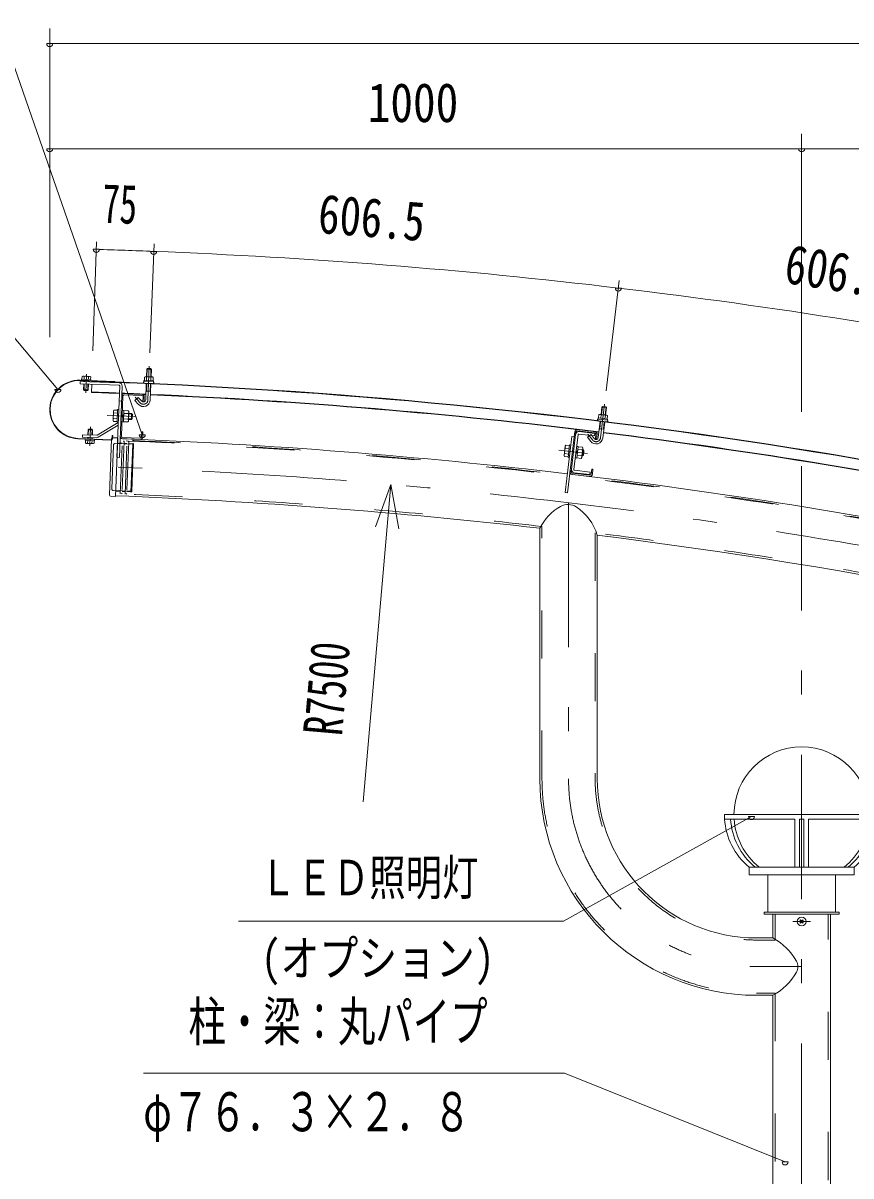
# Model space of a CAD drawing. Units: millimetres, scale not verified, with parts at other scales. Extents: x -23448 to 23452, y -10500 to 10500.
# Drawn here: x 13527 to 16279, y 4474 to 8308 of the extents above; entities that cross this region are included whole.
import ezdxf
from ezdxf.enums import TextEntityAlignment as Align

# ---------------------------------------------------------------- set-up
doc = ezdxf.new("R2010")
doc.units = ezdxf.units.MM
doc.header["$LTSCALE"] = 40
doc.linetypes.add('USER2', pattern=[10, 4, -6])
doc.linetypes.add('USER3', pattern=[24, 12, -5, 2, -5])
for name, color, linetype, lineweight in [('0-0_0', 7, 'Continuous', 18), ('0-6_2-0BOLD', 7, 'Continuous', 18), ('0-7_2-1HIDDEN', 3, 'USER2', 18), ('0-8_2-2CENTER', 3, 'USER3', 18), ('0-9_2-4THIN', 4, 'Continuous', 18), ('0-A_2-5DIM', 3, 'Continuous', 18)]:
    doc.layers.add(name, color=color, linetype=linetype, lineweight=lineweight)
doc.styles.add('ＭＳ ゴシック', font='')
doc.styles.get('ＭＳ ゴシック').set_extended_font_data('MS Gothic')

# ---------------------------------------------------------------- blocks, each defined once
blk = doc.blocks.new('ledl')
at = {"layer": '0-0_0'}
for p, q in [((14388.17, 13926.97), (14183.17, 13926.97)), ((14183.17, 13920.97), (14183.17, 13926.97)), ((14276.67, 13920.97), (14183.17, 13920.97)), ((14276.67, 13920.97), (14276.67, 13856.97)), ((14288.67, 13920.97), (14282.67, 13920.97)), ((14282.67, 13920.97), (14282.67, 13856.97)), ((14288.67, 13920.97), (14288.67, 13856.97)), ((14388.17, 13920.97), (14294.67, 13920.97)), ((14294.67, 13920.97), (14294.67, 13856.97)), ((14388.17, 13920.97), (14388.17, 13926.97)), ((14355.67, 13846.97), (14355.67, 13856.97)), ((14215.67, 13846.97), (14355.67, 13846.97)), ((14240.67, 13796.97), (14240.67, 13846.97)), ((14330.67, 13796.97), (14330.67, 13846.97)), ((14240.67, 13796.97), (14330.67, 13796.97))]:
    blk.add_line(p, q, dxfattribs=at)
blk.add_lwpolyline([(14215.67, 13846.97), (14215.67, 13856.97), (14355.67, 13856.97)], dxfattribs=at)
for start, end in [(0, 180), (183.82255, 231.05756), (308.94244, 356.17745)]:
    blk.add_arc((14285.67, 13926.97), 90, start, end, dxfattribs=at)
for centre, major_axis, start_param, end_param in [((14285.67, 13926.97), (102.47, 6.5), 3.1362923, 3.9034857), ((14293.67, 13926.97), (102.47, 6.5), 3.1362923, 3.9034857), ((14277.67, 13926.97), (-102.47, 6.5), 2.3796996, 3.146893), ((14285.67, 13926.97), (-102.47, 6.5), 2.3796996, 3.146893)]:
    blk.add_ellipse(centre, major_axis=major_axis, ratio=0.92312, start_param=start_param, end_param=end_param, dxfattribs=at)

msp = doc.modelspace()

# ---------------------------------------------------------------- linework, layer by layer
at = {"layer": '0-6_2-0BOLD'}
for p, q in [((13729.69, 7123.84), (13730.03, 7132.6)), ((13716.71, 7119.09), (13831.62, 7114.61)), ((13728.04, 7088.87), (13728.79, 7108.09)), ((13729.1, 7116.09), (13729.2, 7118.6)), ((13744.19, 7118.02), (13744.09, 7115.5)), ((13744.11, 7123.27), (13744.46, 7132.04)), ((13755.03, 7107.07), (13754.12, 7079.82)), ((13755.3, 7115.06), (13755.38, 7117.29)), ((13934.39, 7055.12), (13936.5, 7109.26)), ((13937.18, 7119.49), (13937.62, 7130.75)), ((13951.48, 7108.67), (13949.37, 7054.53)), ((13952.04, 7130.19), (13951.6, 7118.92)), ((13853.61, 6934.1), (13858.83, 7068)), ((13862.98, 7071.84), (13921.94, 7069.54)), ((13922.09, 7073.54), (13863.14, 7075.84)), ((13925.78, 7065.39), (13925.12, 7048.4)), ((13950.51, 7083.69), (13935.52, 7084.27)), ((13839.41, 6980.44), (13841.06, 7022.91)), ((13841.06, 7022.91), (13845.06, 7022.75)), ((13846.18, 7051.48), (13854.17, 7051.17)), ((15466.27, 7029.42), (15463.31, 7004.59)), ((13842.51, 6980.26), (13772.77, 6937.59)), ((13839.87, 6992.31), (13827.86, 6992.77)), ((13840.6, 7011.04), (13828.59, 7011.51)), ((13839.41, 6980.44), (13843.4, 6980.28)), ((13856.03, 6996.05), (13861.22, 7000.85)), ((13861.41, 7005.85), (13856.22, 7001.05)), ((13875.36, 6990.92), (13860.85, 6991.49)), ((13861.58, 7010.22), (13876.09, 7009.66)), ((13887.59, 7009.83), (13886.81, 6989.85)), ((15439.32, 6929.98), (15445.73, 6983.78)), ((15447.22, 6993.92), (15448.55, 7005.12)), ((15460.62, 6982), (15454.21, 6928.2)), ((15462.89, 7003.41), (15461.55, 6992.21)), ((13742.85, 6955.2), (13757.84, 6954.61)), ((13776.94, 6930.76), (13843.05, 6971.21)), ((15361.05, 6949.3), (15336.87, 6746.23)), ((15349.18, 6815.77), (15365.03, 6948.82)), ((15369.47, 6952.32), (15428.06, 6945.35)), ((15428.53, 6949.32), (15369.94, 6956.3)), ((15374.22, 6941.43), (15426.35, 6935.23)), ((15375.16, 6949.38), (15427.29, 6943.17)), ((15426.35, 6935.23), (15427.29, 6943.17)), ((15429.54, 6924.02), (15431.56, 6940.9)), ((15457.66, 6957.18), (15442.77, 6958.95)), ((13709.17, 6925.49), (13819.08, 6921.2)), ((13819.13, 6922.45), (13709.22, 6926.73)), ((13741.77, 6920.21), (13741.43, 6911.44)), ((13741.88, 6930.45), (13741.69, 6925.47)), ((13756.19, 6919.65), (13755.85, 6910.88)), ((13756.68, 6924.88), (13756.87, 6929.87)), ((13764.59, 6919.32), (13764.75, 6923.32)), ((13814.05, 6738.36), (13821.27, 6925.72)), ((13825.16, 6929.32), (13841.4, 6928.7)), ((13857.3, 6925.95), (13916.25, 6923.65)), ((13916.41, 6927.65), (13857.45, 6929.95)), ((15358.1, 6823.01), (15371.99, 6939.69)), ((15403.37, 6930.7), (15414.19, 6916.95)), ((15340.11, 6874.88), (15328.17, 6876.3)), ((15330.39, 6894.92), (15342.32, 6893.5)), ((15370.01, 6880.76), (15364.45, 6876.38)), ((15370.6, 6885.72), (15365.05, 6881.35)), ((15372.29, 6899.87), (15367.32, 6900.47)), ((15368.9, 6871.45), (15383.32, 6869.73)), ((15385.54, 6888.35), (15371.12, 6890.07)), ((15384.96, 6868.91), (15386.7, 6868.7)), ((15389.07, 6888.56), (15387.33, 6888.76)), ((15342.67, 6862.61), (15338.7, 6863.09)), ((15352.2, 6807.35), (15410.79, 6800.37)), ((15411.26, 6804.34), (15352.68, 6811.32)), ((15358.9, 6812.84), (15411.03, 6806.63)), ((15359.85, 6820.79), (15411.98, 6814.58)), ((15411.03, 6806.63), (15411.98, 6814.58)), ((15245.09, 6627.85), (15245.09, 5794.93)), ((15435.84, 5794.93), (15435.84, 6604.93)), ((16210.84, 1259.93), (16210.84, 5344.93)), ((16112.69, 5320.8), (16110.23, 5323.34)), ((16112.69, 5319.06), (16110.23, 5316.52)), ((16114.59, 5322.71), (16112.05, 5325.17)), ((16114.59, 5317.15), (16112.05, 5314.7)), ((16116.33, 5322.71), (16118.88, 5325.17)), ((16116.33, 5317.15), (16118.88, 5314.7)), ((16118.24, 5320.8), (16120.7, 5323.34)), ((16118.24, 5319.06), (16120.7, 5316.52)), ((15965.46, 5074.56), (16020.09, 5074.56)), ((16020.09, 5074.56), (16020.09, 1259.93))]:
    msp.add_line(p, q, dxfattribs=at)
for points in [[(13722.54, 7124.12), (13722.88, 7132.88), (13725.05, 7134.03), (13749.53, 7133.07), (13751.61, 7131.76), (13751.26, 7122.99)], [(13937.38, 7131.99), (13938.35, 7156.97), (13953.34, 7156.39), (13952.37, 7131.4)], [(13938.35, 7156.97), (13940.95, 7159.37), (13950.94, 7158.98), (13953.34, 7156.39)], [(13846.2, 7103.52), (13716.3, 7108.58), (13716.61, 7116.57), (13846.51, 7111.51)], [(13831.62, 7114.61), (13831.67, 7115.86), (13716.76, 7120.34)], [(13752.36, 7118.95), (13752.51, 7122.95), (13721.29, 7124.16), (13721.13, 7120.17)], [(13743.78, 7107.51), (13743.03, 7088.29), (13740.44, 7085.89), (13730.44, 7086.28), (13728.04, 7088.87), (13743.03, 7088.29)], [(13856.12, 7101.13), (13846.87, 6863.81), (13838.88, 6864.12), (13848.12, 7101.44)], [(13958.75, 7118.65), (13959.19, 7129.91), (13957.12, 7131.22), (13932.63, 7132.17), (13930.46, 7131.03), (13930.02, 7119.77)], [(13910.37, 7040.13), (13898.49, 7052.98), (13909.5, 7063.16), (13921.39, 7050.32)], [(13925.12, 7048.4), (13929.12, 7048.25), (13929.78, 7065.24)], [(13840.96, 7020.41), (13828.95, 7020.88), (13827.11, 7017.95), (13825.88, 6986.47)], [(13856.97, 7020.29), (13861.97, 7020.09), (13860.47, 6981.62), (13855.47, 6981.82)], [(13860.49, 6982.12), (13874.99, 6981.55), (13876.84, 6984.48), (13878.07, 7015.96), (13876.45, 7019.02), (13861.95, 7019.59)], [(15448.42, 7006.37), (15451.37, 7031.19), (15466.27, 7029.42), (15464.08, 7032.19), (15454.15, 7033.38), (15451.37, 7031.19)], [(13825.88, 6986.47), (13827.49, 6983.4), (13839.5, 6982.94)], [(13877.84, 7010.21), (13887.59, 7009.83), (13890.47, 7006.72), (13889.92, 6992.73), (13886.81, 6989.85), (13877.07, 6990.23)], [(15468.66, 6991.37), (15469.99, 7002.56), (15468.03, 7004.03), (15443.7, 7006.93), (15441.45, 7005.96), (15440.11, 6994.77)], [(13757.18, 6937.86), (13757.84, 6954.61), (13755.44, 6957.21), (13745.44, 6957.6), (13742.85, 6955.2), (13742.2, 6938.44)], [(13924.56, 6931.34), (13925.22, 6948.32), (13921.22, 6948.48), (13920.56, 6931.49)], [(13771.65, 6937.3), (13724.71, 6939.12), (13724.4, 6931.13), (13771.33, 6929.3)], [(13764.59, 6919.32), (13733.37, 6920.54), (13733.52, 6924.54)], [(13734.62, 6920.49), (13734.28, 6911.72), (13736.35, 6910.41), (13760.83, 6909.46), (13763, 6910.6), (13763.35, 6919.37)], [(13841.4, 6928.7), (13833.89, 6733.84), (13817.65, 6734.47)], [(13823.02, 6926.05), (13823.41, 6936.04), (13824.66, 6936), (13824.28, 6926)], [(15343.43, 6902.81), (15331.5, 6904.23), (15329.42, 6901.45), (15325.7, 6870.17), (15327.06, 6866.99), (15339, 6865.57)], [(15336.87, 6746.23), (15328.92, 6747.18), (15351.1, 6933.36), (15359.04, 6932.42)], [(15338.7, 6863.09), (15343.73, 6905.29), (15347.7, 6904.81)], [(15425.98, 6926.23), (15415.15, 6939.98), (15403.37, 6930.7)], [(15435.53, 6940.43), (15433.52, 6923.55), (15429.54, 6924.02)], [(15372.29, 6899.87), (15367.73, 6861.64), (15362.77, 6862.23)], [(15384.29, 6863.2), (15388.01, 6894.48), (15386.65, 6897.66), (15372.23, 6899.38)], [(15367.79, 6862.14), (15382.21, 6860.42), (15384.29, 6863.2)], [(15419.68, 6807.37), (15421.69, 6824.25), (15417.72, 6824.72), (15415.71, 6807.84)], [(16020.09, 5344.93), (16020.09, 5265.3), (15965.46, 5265.3)]]:
    msp.add_lwpolyline(points, dxfattribs=at)
for points in [[(13928.78, 7119.81), (13928.62, 7115.82), (13959.85, 7114.6), (13960, 7118.6)], [(15438.87, 6994.91), (15469.9, 6991.22), (15469.43, 6987.25), (15438.4, 6990.94)], [(15389.07, 6888.56), (15386.7, 6868.7), (15390.03, 6871.32), (15391.69, 6885.23)], [(16240.46, 5344.93), (16240.46, 5350.68), (15990.46, 5350.68), (15990.46, 5344.93)]]:
    msp.add_lwpolyline(points, close=True, dxfattribs=at)
msp.add_circle((16115.46, 5319.93), 14.75, dxfattribs=at)
for centre, radius, start, end in [((13726.28, 7128.14), 5.83, 49.92583, 87.76833), ((13736.44, 7111.72), 21.84, 68.47223, 107.06442), ((13747.85, 7127.3), 5.83, 87.76833, 125.61082), ((13712.96, 7022.91), 97.5, 87.76833, 267.76833), ((13712.96, 7022.91), 96.25, 87.76833, 267.76833), ((13115.46, -11904.82), 19031.62, 73.55577, 88.07326), ((13115.46, -11904.82), 19032.88, 73.55577, 88.07326), ((13846.12, 7101.52), 2, 357.76834, 87.76833), ((13846.12, 7101.52), 10, 357.76834, 87.76833), ((13929.15, 7113.3), 2.5, 87.76833, 267.76833), ((13933.86, 7126.29), 5.83, 49.92583, 87.76833), ((13944.03, 7109.88), 21.84, 68.47223, 107.06442), ((13955.44, 7125.45), 5.83, 87.76833, 125.61082), ((13959.12, 7112.13), 2.5, 267.76834, 87.76833), ((13115.46, -11904.82), 18995.38, 87.79245, 88.07326), ((13115.46, -11904.82), 18996.62, 87.79245, 88.07326), ((13862.83, 7067.84), 8, 87.76833, 177.76833), ((13115.46, -11904.82), 18995.38, 87.52702, 87.76833), ((13115.46, -11904.82), 18996.62, 87.52704, 87.76833), ((13862.83, 7067.84), 4, 87.76833, 177.76833), ((13921.78, 7065.55), 4, 357.76834, 87.76833), ((13921.78, 7065.55), 8, 357.76834, 87.76833), ((13115.46, -11904.82), 18995.38, 82.96655, 87.48178), ((13115.46, -11904.82), 18996.62, 82.96657, 87.4818), ((13926.89, 7055.41), 22.5, 222.76833, 357.76833), ((13926.89, 7055.41), 7.5, 222.76833, 357.76833), ((13833.15, 6987.88), 7.21, 137.20947, 177.76833), ((13852.71, 7001.19), 26.24, 156.83339, 198.70326), ((13834.25, 7015.98), 7.21, 177.76833, 218.32718), ((13841.47, 6981.96), 2, 301.45839, 357.76833), ((13851.24, 7001.24), 26.24, 336.8334, 18.70326), ((13869.7, 6986.45), 7.21, 357.76834, 38.32718), ((13870.8, 7014.55), 7.21, 317.20947, 357.76833), ((15438.72, 6988.39), 2.5, 83.20786, 263.20786), ((15444.45, 7000.96), 5.83, 45.36537, 83.20786), ((15453.28, 6983.79), 21.84, 63.91177, 102.50395), ((15465.89, 6998.41), 5.83, 83.20786, 121.05035), ((15468.51, 6984.84), 2.5, 263.20787, 83.20786), ((15369, 6948.35), 8, 83.20786, 173.20786), ((15373.98, 6939.45), 10, 83.20762, 173.20795), ((15369, 6948.35), 4, 83.20786, 173.20786), ((15373.98, 6939.45), 2, 83.20762, 173.20795), ((15427.58, 6941.37), 4, 353.20787, 83.20786), ((15427.58, 6941.37), 8, 353.20787, 83.20786), ((13115.46, -11904.82), 18995.38, 78.4061, 82.92131), ((13115.46, -11904.82), 18996.62, 78.40611, 82.92133), ((13738.03, 6916.19), 5.83, 267.76833, 305.61082), ((13749.44, 6931.76), 21.84, 248.47223, 287.06442), ((13759.61, 6915.35), 5.83, 229.92583, 267.76833), ((13771.73, 6939.29), 10, 267.76833, 301.45839), ((13771.73, 6939.29), 2, 267.76833, 301.45839), ((13819.28, 6926.2), 5, 267.76833, 357.76833), ((13819.28, 6926.2), 3.75, 267.76833, 357.76833), ((13825.02, 6925.57), 3.75, 87.79263, 177.79263), ((13115.46, -11904.82), 18845.38, 83.23218, 87.76833), ((13857.61, 6933.94), 8, 177.76833, 267.76833), ((13857.61, 6933.94), 4, 177.76833, 267.76833), ((13916.56, 6931.65), 8, 267.76833, 357.76833), ((13916.56, 6931.65), 4, 267.76833, 357.76833), ((15431.87, 6930.86), 22.5, 218.20786, 353.20786), ((15431.87, 6930.86), 7.5, 218.20786, 353.20786), ((15333.06, 6871), 7.21, 132.649, 173.20786), ((15353.61, 6882.71), 26.24, 152.27292, 194.14279), ((15336.38, 6898.92), 7.21, 173.20786, 213.76671), ((15377.32, 6865.72), 7.21, 353.20787, 33.76672), ((15360.09, 6881.94), 26.24, 332.27295, 14.14281), ((15380.65, 6893.65), 7.21, 312.64902, 353.20786), ((13115.46, -11904.82), 18845.38, 78.67172, 83.20786), ((15353.15, 6815.29), 8, 173.20786, 263.20786), ((15353.15, 6815.29), 4, 173.20786, 263.20786), ((15360.08, 6822.77), 10, 173.20795, 263.20762), ((15360.08, 6822.77), 2, 173.20795, 263.20762), ((15411.74, 6808.32), 8, 263.20786, 353.20786), ((15411.74, 6808.32), 4, 263.20786, 353.20786), ((13817.79, 6738.21), 3.75, 177.79263, 267.79263), ((13115.46, -11904.82), 18654.62, 83.44478, 87.79263), ((15395.91, 6554.34), 167.78, 119.28321, 154.01731), ((15338.3, 6657.07), 50, 56.47532, 119.28321), ((15270.43, 6554.63), 172.88, 16.91507, 56.47532), ((13115.46, -11904.82), 18654.62, 74.91363, 82.85469), ((15965.46, 5794.93), 720.38, 180, 270), ((15965.46, 5794.93), 529.62, 180, 270), ((16115.46, 5319.93), 6.25, 123.11206, 146.88794), ((16115.46, 5319.93), 6.25, 213.11206, 236.88794), ((16111.79, 5319.93), 1.25, 315.99959, 44.00041), ((16115.46, 5323.61), 1.25, 225.99959, 314.00041), ((16115.46, 5316.25), 1.25, 45.99959, 134.00041), ((16119.14, 5319.93), 1.25, 135.99959, 224.00041), ((16115.46, 5319.93), 6.25, 33.11206, 56.88794), ((16115.46, 5319.93), 6.25, 303.11206, 326.88794), ((15924.05, 5089.87), 200, 29.51659, 61.30328), ((16065.46, 5169.93), 37.5, 330.48343, 29.51659), ((15924.05, 5249.99), 200, 298.69673, 330.48343)]:
    msp.add_arc(centre, radius, start, end, dxfattribs=at)
at = {"layer": '0-7_2-1HIDDEN'}
for p, q in [((13827.47, 6904.84), (13821.84, 6758.7)), ((13832.66, 6909.64), (13893.86, 6907.28)), ((13856.46, 6910.6), (13840.72, 6911.21)), ((13849.98, 6742.34), (13856.79, 6918.96)), ((13872.2, 6910), (13862.21, 6910.38)), ((13865.71, 6741.72), (13872.52, 6918.34)), ((13891.44, 6909.25), (13877.95, 6909.77)), ((13826.64, 6753.51), (13887.84, 6751.15)), ((13850.3, 6750.72), (13834.56, 6751.33)), ((13866.04, 6750.11), (13856.05, 6750.5)), ((13885.27, 6749.37), (13871.78, 6749.89)), ((15252.09, 5794.93), (15252.09, 6634.09)), ((15428.84, 6612.86), (15428.84, 5794.11)), ((16203.84, 1259.93), (16203.84, 5344.93)), ((15965.46, 5081.56), (16027.09, 5081.56)), ((16027.09, 5081.56), (16027.09, 1259.93))]:
    msp.add_line(p, q, dxfattribs=at)
for points in [[(13860.29, 6918.82), (13862.44, 6916.5), (13855.81, 6744.38), (13853.46, 6742.21)], [(13876.05, 6918.19), (13878.18, 6915.89), (13871.55, 6743.77), (13869.18, 6741.58)], [(16027.09, 5344.93), (16027.09, 5258.3), (15965.46, 5258.3)]]:
    msp.add_lwpolyline(points, dxfattribs=at)
msp.add_lwpolyline([(13887.81, 6750.27), (13885.22, 6747.87), (13891.49, 6910.75), (13893.9, 6908.16)], close=True, dxfattribs=at)
for centre, radius, start, end in [((13115.46, -11904.82), 18840.38, 73.77559, 88.07326), ((13832.47, 6904.65), 5, 87.79263, 177.79263), ((13115.46, -11904.82), 18838.38, 73.8364, 87.79263), ((13826.83, 6758.51), 5, 177.79263, 267.79263), ((13115.46, -11904.82), 18661.62, 83.42561, 87.79263), ((13115.46, -11904.82), 18661.62, 74.91349, 82.87905), ((15965.46, 5794.93), 713.38, 180, 270), ((15965.46, 5794.93), 536.62, 180.08724, 270)]:
    msp.add_arc(centre, radius, start, end, dxfattribs=at)
at = {"layer": '0-8_2-2CENTER'}
for p, q in [((13735.15, 7078.59), (13737.58, 7141.04)), ((13946.24, 7166.67), (13941.88, 7054.83)), ((13915.88, 7045.23), (13898.9, 7063.58)), ((15446.77, 6929.09), (15460, 7040.23)), ((13902.69, 6999.24), (13806.76, 7002.98)), ((13750.73, 6964.9), (13748.3, 6902.44)), ((15420.09, 6921.59), (15404.62, 6941.23)), ((15307.95, 6888.15), (15403.28, 6876.79)), ((16115.46, 6834.72), (16115.46, -93.2)), ((15340.46, 6712.7), (15340.46, 5794.93)), ((16144.96, 5319.93), (16085.96, 5319.93)), ((15965.46, 5169.93), (16115.46, 5169.93))]:
    msp.add_line(p, q, dxfattribs=at)
for centre, radius, start, end in [((13926.89, 7055.41), 15, 222.76833, 357.76833), ((15431.87, 6930.86), 15, 218.20786, 353.20786), ((13115.46, -11904.82), 18750, 73.71976, 87.96529), ((15965.46, 5794.93), 625, 180, 270)]:
    msp.add_arc(centre, radius, start, end, dxfattribs=at)
at = {"layer": '0-9_2-4THIN'}
for p, q in [((13939.76, 7158.27), (13938.73, 7131.94)), ((13951.02, 7131.46), (13952.04, 7157.79)), ((13730.14, 7108.04), (13729.34, 7087.47)), ((13730.56, 7118.55), (13730.46, 7116.03)), ((13741.63, 7086.99), (13742.43, 7107.56)), ((13742.74, 7115.55), (13742.84, 7118.07)), ((13936.87, 7084.22), (13937.85, 7109.2)), ((13936.87, 7084.22), (13935.43, 7081.93)), ((15452.88, 7032.38), (15449.76, 7006.21)), ((15461.97, 7004.75), (15465.08, 7030.92)), ((13877.13, 6991.92), (13888.56, 6991.47)), ((13889.21, 7008.08), (13877.78, 7008.53)), ((15456.32, 6957.34), (15459.28, 6982.16)), ((13743.55, 6938.39), (13744.25, 6956.5)), ((13756.54, 6956.02), (13755.83, 6937.91)), ((15456.32, 6957.34), (15457.39, 6954.85)), ((13743.04, 6925.42), (13743.24, 6930.4)), ((13755.52, 6929.92), (13755.33, 6924.94)), ((15385.17, 6870.58), (15388.58, 6870.18)), ((15390.55, 6886.68), (15387.13, 6887.08))]:
    msp.add_line(p, q, dxfattribs=at)
for points in [[(13950.13, 7108.72), (13949.16, 7083.74), (13950.42, 7081.35)], [(15447.07, 6983.62), (15444.11, 6958.79), (15442.49, 6956.62)]]:
    msp.add_lwpolyline(points, dxfattribs=at)
at = {"layer": '0-A_2-5DIM'}
for p, q in [((13923.09, 6939.05), (13296.03, 8741.61)), ((13615.45, 8289.93), (13615.45, 7264)), ((13625.45, 8239.93), (13605.45, 8239.93)), ((13615.45, 8239.93), (18502.96, 8239.93)), ((16115.46, 7014.93), (16115.46, 7939.93)), ((13625.45, 7889.93), (13605.45, 7889.93)), ((13615.45, 7889.93), (16115.46, 7889.93)), ((16125.46, 7889.93), (16105.46, 7889.93)), ((16115.46, 7889.93), (18502.96, 7889.93)), ((13758.79, 7218.61), (13770.96, 7580.42)), ((13780.13, 7555.86), (13760.13, 7555.86)), ((13962.11, 7573.91), (13947.98, 7211.31)), ((13971.13, 7548.92), (13951.13, 7548.92)), ((15465.28, 7084.59), (15509.02, 7451.84)), ((15516.07, 7427.02), (15496.07, 7427.02)), ((13652.6, 7089.62), (13632.6, 7089.62)), ((13933.09, 6939.05), (13913.09, 6939.05)), ((14775.68, 6626.11), (14749.63, 6773.83)), ((15958.78, 5668.93), (15938.78, 5668.93)), ((13926.68, 4815.33), (15326.68, 4815.33)), ((15326.68, 4815.33), (16060.44, 4520.34)), ((16070.44, 4520.34), (16050.44, 4520.34))]:
    msp.add_line(p, q, dxfattribs=at)
for points in [[(10365.46, 7894.93), (12965.46, 7894.93), (13642.6, 7089.62)], [(14657.28, 5718.25), (14749.63, 6773.83), (14698.33, 6632.88)], [(15948.78, 5668.93), (15324.1, 5321.51), (14243.39, 5321.51)]]:
    msp.add_lwpolyline(points, dxfattribs=at)
for centre, radius, start, end in [((13615.45, 8239.93), 10, 180, 0), ((13615.45, 7889.93), 10, 180, 0), ((16115.46, 7889.93), 10, 180, 0), ((13770.13, 7555.86), 10, 180, 0), ((12562.56, -28339.39), 35915.55, 87.7683, 88.07321), ((13961.13, 7548.92), 10, 180, 0), ((13202.69, -11912.93), 19476.63, 83.20811, 87.76828), ((15506.07, 7427.02), 10, 180, 0), ((13202.2, -11917.28), 19481, 78.64737, 83.20816), ((13642.6, 7089.62), 10, 180, 0), ((13923.09, 6939.05), 10, 180, 0), ((15948.78, 5668.93), 10, 180, 0), ((16060.44, 4520.34), 10, 180, 0)]:
    msp.add_arc(centre, radius, start, end, dxfattribs=at)

# ---------------------------------------------------------------- block references
at = {"layer": '0-0_0', "xscale": 2.5, "yscale": 2.5}
msp.add_blockref('ledl', (-19598.71, -29141.75), dxfattribs=at)

# ---------------------------------------------------------------- texts
at = {"layer": '0-0_0', "style": 'ＭＳ ゴシック', "width": 0.8}
msp.add_text('(オプション)', height=118.4, dxfattribs=at).set_placement((14318.42, 5103.51), align=Align.BOTTOM_LEFT)
at = {"layer": '0-A_2-5DIM', "color": 7, "style": 'ＭＳ ゴシック'}
for s, height, width, p in [('1000', 130.2, 0.85, (14672.65, 7939.93)), ('ＬＥＤ照明灯', 118.4, 0.75, (14314.29, 5371.51)), ('柱・梁：丸パイプ', 130.2, 0.7, (14076.68, 4883.1)), ('φ７６．３×２．８', 130.2, 0.7, (13926.68, 4583.1))]:
    msp.add_text(s, height=height, dxfattribs=dict(at, width=width)).set_placement(p, align=Align.BOTTOM_LEFT)
for s, rotation, width, p in [('75', 357.921, 0.65, (13786.97, 7605.41)), ('606.5', 355.488, 0.8, (14501.15, 7571.94)), ('606.5', 350.928, 0.8, (16046.49, 7406.98)), ('R7500', 85, 0.7, (14625.74, 5931.43))]:
    msp.add_text(s, height=130.2, rotation=rotation, dxfattribs=dict(at, width=width)).set_placement(p, align=Align.BOTTOM_LEFT)

doc.saveas('drawing.dxf')
